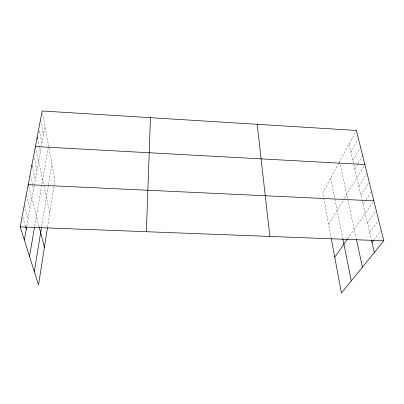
<?xml version="1.0" encoding="UTF-8"?>
<svg xmlns="http://www.w3.org/2000/svg" width="404" height="404" viewBox="0 0 404 404"><rect width="100%" height="100%" fill="white"/><g stroke="black" fill="none" stroke-linecap="round" stroke-linejoin="round"><path stroke-width="0.3" stroke-dasharray="2.02 1.52" d="M47.531 227.189L54.904 179.942L42.248 111.595M41.637 226.649L51.904 163.756M34.724 225.967L48.334 146.758M26.836 226.184L34.118 186.032M34.224 185.441L41.112 147.48M41.218 146.889L44.96 126.25M338.769 163.12L322.761 192.819L323.634 197.516M339.047 162.605L356.384 130.442M350.894 152.263L358.429 138.678M352.838 160.565L360.519 147.101M354.823 169.049L357.646 164.251M357.959 163.721L362.666 155.722M328.614 224.25L343.42 199.854M344.319 198.379L364.857 164.544M358.868 186.345L367.034 173.306M360.929 195.152L369.261 182.275M363.034 204.156L365.756 200.091M366.095 199.586L371.539 191.451M347.581 238.759L373.877 200.849M367.393 222.806L376.265 210.474M369.65 232.457L378.715 220.337M373.892 239.86L380.841 230.936M22.801 217.64L25.412 226.356M24.472 205.798L28.174 218.811M26.437 195.395L30.022 208.621M28.825 187.087L39.112 226.846M30.209 175.351L32.411 184.249M32.557 184.84L33.583 188.991M32.174 166.322L35.3 179.528M348.995 144.142L353.687 164.201M353.828 164.807L362.191 200.556M362.332 201.157L371.281 239.436M34.219 158.146L36.971 170.296M35.537 147.157L43.688 184.648M43.95 185.845L49.788 212.711M339.602 161.575L356.197 238.37M37.4 138.511L38.885 145.657M39.011 146.253L40.254 152.207M330.714 178.068L334.79 198.445M334.901 199.026L342.744 238.239M39.334 130.729L41.859 143.349M40.627 120.16L43.43 134.699M323.745 198.101L331.189 238.092"/><path stroke-width="0.61" d="M146.384 231.709L150.455 117.69M47.435 227.8L38.526 284.931L20.2 226.876L42.132 110.984L356.384 130.442L383.8 240.799L341.415 293.016L331.3 238.673M34.305 271.564L41.44 227.871M29.507 256.358L34.512 227.205M24.336 239.981L26.725 226.801M334.754 257.247L347.238 239.254M371.963 242.339L373.508 240.36M20.2 226.876L383.8 240.799M373.877 200.849L28.194 184.648L28.507 185.87M35.406 146.541L364.857 164.544M25.583 226.937L26.28 229.26M39.269 227.452L44.4 247.278M31.891 165.12L32.174 166.322M371.417 240.016L374.331 252.465M356.449 239.542L362.413 267.145M37.148 137.32L37.4 138.511M342.86 238.82L351.273 280.871M257.197 124.301L269.852 236.436"/></g></svg>
